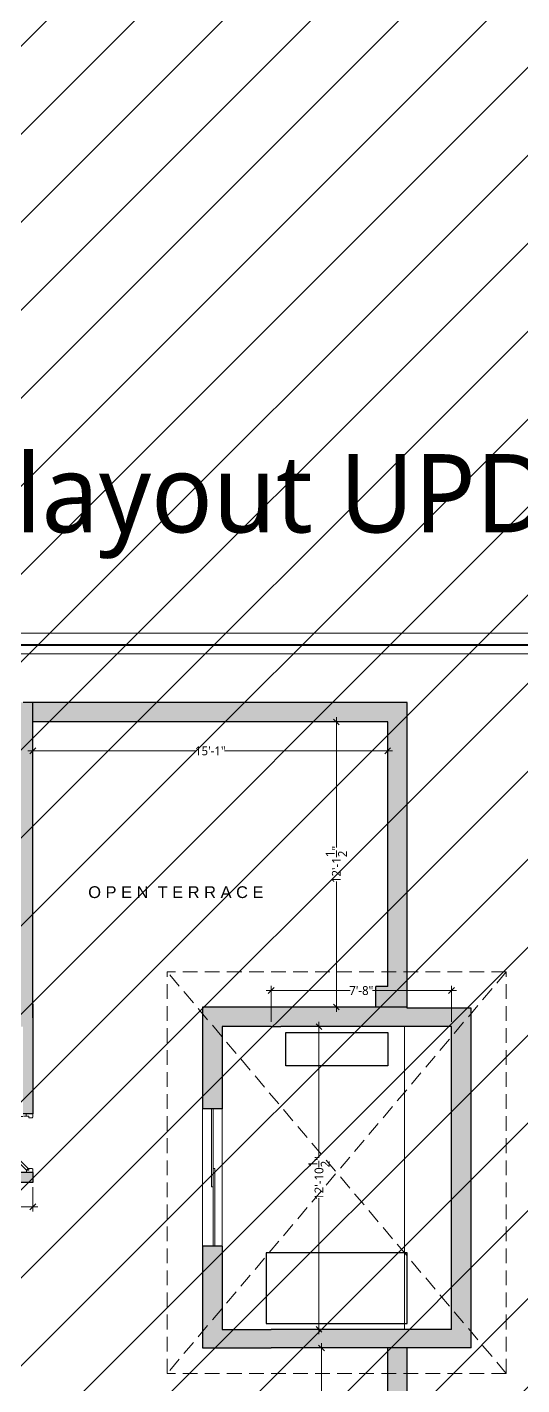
# Model space of a CAD drawing. Header units: inches. Extents: x -179 to 4134, y -2155 to 815.
# Drawn here: x 1458 to 1710, y -1653 to -960 of the extents above; entities that cross this region are included whole.
import ezdxf

# ---------------------------------------------------------------- set-up
doc = ezdxf.new("R2010")
doc.units = ezdxf.units.IN
doc.header["$LTSCALE"] = 5
doc.linetypes.add('DASHED', pattern=[0.75, 0.5, -0.25])
doc.linetypes.add('HIDDEN', pattern=[0.375, 0.25, -0.125])
for name, color, linetype, lineweight in [('Balcony', 1, 'Continuous', 13), ('DIM', 5, 'Continuous', 9), ('doors', 24, 'Continuous', 9), ('Furniture-New', 217, 'Continuous', 5), ('STEP', 25, 'Continuous', 15), ('text', 7, 'Continuous', 5), ('title', 7, 'Continuous', 5), ('wall', 7, 'Continuous', 30), ('wall hatch', 252, 'Continuous', 5)]:
    doc.layers.add(name, color=color, linetype=linetype, lineweight=lineweight)
doc.styles.add('irfan', font='trebuc.ttf')
doc.styles.add('KARUN', font='arial.ttf')
doc.dimstyles.new('IRFAN', dxfattribs={"dimtxt": 4.5, "dimasz": 3, "dimexe": 2.5, "dimexo": 2.5, "dimgap": 0.09, "dimtad": 0, "dimdec": 1, "dimzin": 3, "dimdsep": 46, "dimlunit": 4, "dimtxsty": 'irfan', "dimblk": 'OBLIQUE', "dimcen": 2, "dimdle": 2.5, "dimclrd": 251, "dimclre": 251, "dimclrt": 7, "dimadec": 0, "dimazin": 0, "dimtm": 1e-09, "dimtfac": 1, "dimtdec": 1, "dimtofl": 0, "dimtmove": 0, "dimatfit": 3, "dimfxl": 2, "dimtolj": 1, "dimtzin": 0, "dimlwd": 0, "dimlwe": -1, "dimarcsym": 0})

# ---------------------------------------------------------------- blocks, each defined once
blk = doc.blocks.new('d2')
at = {"layer": 'doors'}
blk.add_lwpolyline([(-25.9, 26.27), (-2.56, 2.94), (-1.5, 4), (-24.84, 27.34), (-25.9, 26.27)], dxfattribs=at)
blk.add_lwpolyline([(-36, 0), (-34, 0), (-36, 0), (-36, 4), (-34.5, 4), (-34.5, 2.5), (-33.5, 2.5), (-33.5, 0.5), (-33.62, 0.5), (-33.62, 0.38, -0.414214), (-33.88, 0.12), (-34, 0.12), (-34, 0)], format="xyb", dxfattribs=at)
blk.add_lwpolyline([(0, 4), (-1.5, 4), (-1.5, 2.5), (-2.5, 2.5), (-2.5, 0.5), (-2.38, 0.5), (-2.38, 0.38, 0.414214), (-2.12, 0.12), (-2, 0.12), (-2, 0), (0, 0), (-2, 0), (0, 0), (0, 4)], format="xyb", close=True, dxfattribs=at)
at = {"layer": 'doors', "color": 144, "linetype": 'HIDDEN', "ltscale": 0.5}
blk.add_arc((-1.5, 4), 33.03, 120, 182.60256, dxfattribs=at)
blk = doc.blocks.new('door')
at = {"layer": 'doors', "linetype": 'Continuous'}
blk.add_line((0, 0), (0, 0), dxfattribs=at)
at = {"layer": 'doors', "xscale": -1.166666666666717, "yscale": 1.166666666666717, "zscale": 1.166666666666717, "rotation": 270}
blk.add_blockref('d2', (0, 0), dxfattribs=at)
blk = doc.blocks.new('_Oblique')
at = {"color": 0, "linetype": 'ByBlock', "lineweight": -2}
blk.add_line((-0.5, -0.5), (0.5, 0.5), dxfattribs=at)
blk = doc.blocks.new('*D185')
at = {"layer": 'Defpoints', "color": 0, "ltscale": 0.25, "transparency": 16777216}
for p in [(1461.03, -1328.75), (1461.03, -1329.39), (1642.03, -1328.75)]:
    blk.add_point(p, dxfattribs=at)
at = {"layer": 'DIM', "color": 251, "lineweight": 0, "ltscale": 0.25, "transparency": 16777216}
for p, q in [((1458.53, -1329.39), (1544.33, -1329.39)), ((1644.53, -1329.39), (1558.72, -1329.39))]:
    blk.add_line(p, q, dxfattribs=at)
at = {"layer": 'DIM', "color": 1, "ltscale": 0.25, "transparency": 16777216}
for p, q in [((1461.03, -1331.25), (1461.03, -1331.89)), ((1642.03, -1331.25), (1642.03, -1331.89))]:
    blk.add_line(p, q, dxfattribs=at)
at = {"layer": 'DIM', "color": 251, "lineweight": 0, "ltscale": 0.25, "transparency": 16777216, "xscale": 3, "yscale": 3, "zscale": 3, "rotation": 180}
blk.add_blockref('_Oblique', (1461.03, -1329.39), dxfattribs=at)
at = {"layer": 'DIM', "color": 251, "lineweight": 0, "ltscale": 0.25, "transparency": 16777216, "xscale": 3, "yscale": 3, "zscale": 3}
blk.add_blockref('_Oblique', (1642.03, -1329.39), dxfattribs=at)
at = {"layer": 'DIM', "color": 1, "ltscale": 0.25, "transparency": 16777216, "insert": (1551.53, -1329.39), "char_height": 4.5, "attachment_point": 5, "style": 'irfan'}
blk.add_mtext('\\A1;15\'-1"', dxfattribs=at)
blk = doc.blocks.new('*D186')
at = {"layer": 'Defpoints', "color": 0, "ltscale": 0.25, "transparency": 16777216}
for p in [(1615.82, -1314.63), (1615.82, -1314.63), (1615.82, -1460.13)]:
    blk.add_point(p, dxfattribs=at)
at = {"layer": 'DIM', "color": 251, "lineweight": 0, "ltscale": 0.25, "transparency": 16777216}
for p, q in [((1615.82, -1312.13), (1615.82, -1378.72)), ((1615.82, -1462.63), (1615.82, -1396.04))]:
    blk.add_line(p, q, dxfattribs=at)
at = {"layer": 'DIM', "color": 251, "lineweight": 0, "ltscale": 0.25, "transparency": 16777216, "xscale": 3, "yscale": 3, "zscale": 3}
for p, rotation in [((1615.82, -1314.63), 90), ((1615.82, -1460.13), 270)]:
    blk.add_blockref('_Oblique', p, dxfattribs=dict(at, rotation=rotation))
at = {"layer": 'DIM', "color": 1, "ltscale": 0.25, "transparency": 16777216, "insert": (1615.82, -1387.38), "char_height": 4.5, "attachment_point": 5, "rotation": 90, "style": 'irfan'}
blk.add_mtext('\\A1;12\'-1{\\H1x;\\S1/2;}"', dxfattribs=at)
blk = doc.blocks.new('*D187')
at = {"layer": 'Defpoints', "color": 0, "ltscale": 0.25, "transparency": 16777216}
for p in [(1617.35, -1634.13), (1608.25, -1779.13), (1617.35, -1779.13)]:
    blk.add_point(p, dxfattribs=at)
at = {"layer": 'DIM', "color": 1, "ltscale": 0.25, "transparency": 16777216}
for p, q in [((1614.85, -1634.13), (1605.75, -1634.13)), ((1614.85, -1779.13), (1605.75, -1779.13))]:
    blk.add_line(p, q, dxfattribs=at)
at = {"layer": 'DIM', "color": 251, "lineweight": 0, "ltscale": 0.25, "transparency": 16777216}
for p, q in [((1608.25, -1631.63), (1608.25, -1699.44)), ((1608.25, -1781.63), (1608.25, -1713.82))]:
    blk.add_line(p, q, dxfattribs=at)
at = {"layer": 'DIM', "color": 251, "lineweight": 0, "ltscale": 0.25, "transparency": 16777216, "xscale": 3, "yscale": 3, "zscale": 3}
for p, rotation in [((1608.25, -1634.13), 90), ((1608.25, -1779.13), 270)]:
    blk.add_blockref('_Oblique', p, dxfattribs=dict(at, rotation=rotation))
at = {"layer": 'DIM', "color": 1, "ltscale": 0.25, "transparency": 16777216, "insert": (1608.25, -1706.63), "char_height": 4.5, "attachment_point": 5, "rotation": 90, "style": 'irfan'}
blk.add_mtext('\\A1;12\'-1"', dxfattribs=at)
blk = doc.blocks.new('*D189')
at = {"layer": 'Defpoints', "color": 0, "ltscale": 0.25, "transparency": 16777216}
for p in [(1134.53, -1549.63), (1461.03, -1549.63), (1134.53, -1562.04)]:
    blk.add_point(p, dxfattribs=at)
at = {"layer": 'DIM', "color": 1, "ltscale": 0.25, "transparency": 16777216}
for p, q in [((1134.53, -1552.13), (1134.53, -1564.54)), ((1461.03, -1552.13), (1461.03, -1564.54))]:
    blk.add_line(p, q, dxfattribs=at)
at = {"layer": 'DIM', "color": 251, "lineweight": 0, "ltscale": 0.25, "transparency": 16777216}
for p, q in [((1132.03, -1562.04), (1288.9, -1562.04)), ((1463.53, -1562.04), (1306.65, -1562.04))]:
    blk.add_line(p, q, dxfattribs=at)
at = {"layer": 'DIM', "color": 251, "lineweight": 0, "ltscale": 0.25, "transparency": 16777216, "xscale": 3, "yscale": 3, "zscale": 3, "rotation": 180.0000000000001}
blk.add_blockref('_Oblique', (1134.53, -1562.04), dxfattribs=at)
at = {"layer": 'DIM', "color": 251, "lineweight": 0, "ltscale": 0.25, "transparency": 16777216, "xscale": 3, "yscale": 3, "zscale": 3}
blk.add_blockref('_Oblique', (1461.03, -1562.04), dxfattribs=at)
at = {"layer": 'DIM', "color": 1, "ltscale": 0.25, "transparency": 16777216, "insert": (1297.78, -1562.04), "char_height": 4.5, "attachment_point": 5, "style": 'irfan'}
blk.add_mtext('\\A1;27\'-2{\\H1x;\\S1/2;}"', dxfattribs=at)
blk = doc.blocks.new('*D191')
at = {"layer": 'Defpoints', "color": 0, "ltscale": 0.25, "transparency": 16777216}
for p in [(1606.22, -1470.13), (1606.22, -1624.63), (1606.97, -1624.63)]:
    blk.add_point(p, dxfattribs=at)
at = {"layer": 'DIM', "color": 251, "lineweight": 0, "ltscale": 0.25, "transparency": 16777216}
for p, q in [((1606.97, -1467.63), (1606.97, -1537.09)), ((1606.97, -1627.13), (1606.97, -1557.67))]:
    blk.add_line(p, q, dxfattribs=at)
at = {"layer": 'DIM', "color": 1, "ltscale": 0.25, "transparency": 16777216}
for p, q in [((1608.72, -1470.13), (1609.47, -1470.13)), ((1608.72, -1624.63), (1609.47, -1624.63))]:
    blk.add_line(p, q, dxfattribs=at)
at = {"layer": 'DIM', "color": 251, "lineweight": 0, "ltscale": 0.25, "transparency": 16777216, "xscale": 3, "yscale": 3, "zscale": 3}
for p, rotation in [((1606.97, -1470.13), 90), ((1606.97, -1624.63), 270)]:
    blk.add_blockref('_Oblique', p, dxfattribs=dict(at, rotation=rotation))
at = {"layer": 'DIM', "color": 1, "ltscale": 0.25, "transparency": 16777216, "insert": (1606.97, -1547.38), "char_height": 4.5, "attachment_point": 5, "rotation": 90, "style": 'irfan'}
blk.add_mtext('\\A1;12\'-10{\\H1x;\\S1/2;}"', dxfattribs=at)
blk = doc.blocks.new('*D243')
at = {"layer": 'Defpoints', "color": 0, "ltscale": 0.25, "transparency": 16777216}
for p in [(1674.53, -1451.73), (1582.53, -1470.13), (1674.53, -1470.13)]:
    blk.add_point(p, dxfattribs=at)
at = {"layer": 'wall hatch', "color": 251, "lineweight": 0, "ltscale": 0.25, "transparency": 16777216}
for p, q in [((1580.03, -1451.73), (1622.79, -1451.73)), ((1677.03, -1451.73), (1634.27, -1451.73))]:
    blk.add_line(p, q, dxfattribs=at)
at = {"layer": 'wall hatch', "color": 251, "ltscale": 0.25, "transparency": 16777216}
for p, q in [((1582.53, -1467.63), (1582.53, -1449.23)), ((1674.53, -1467.63), (1674.53, -1449.23))]:
    blk.add_line(p, q, dxfattribs=at)
at = {"layer": 'wall hatch', "color": 251, "lineweight": 0, "ltscale": 0.25, "transparency": 16777216, "xscale": 3, "yscale": 3, "zscale": 3, "rotation": 180}
blk.add_blockref('_Oblique', (1582.53, -1451.73), dxfattribs=at)
at = {"layer": 'wall hatch', "color": 251, "lineweight": 0, "ltscale": 0.25, "transparency": 16777216, "xscale": 3, "yscale": 3, "zscale": 3}
blk.add_blockref('_Oblique', (1674.53, -1451.73), dxfattribs=at)
at = {"layer": 'wall hatch', "color": 7, "ltscale": 0.25, "transparency": 16777216, "insert": (1628.53, -1451.73), "char_height": 4.5, "attachment_point": 5, "style": 'irfan'}
blk.add_mtext('\\A1;7\'-8"', dxfattribs=at)

msp = doc.modelspace()

# ---------------------------------------------------------------- hatches: boundary and pattern name
at = {"lineweight": 15, "ltscale": 0.25, "transparency": 33554687}
h = msp.add_hatch(dxfattribs=at)
h.set_pattern_fill('ANSI31', color=256, scale=10)
h.paths.add_polyline_path([(-179.41, 814.5), (2097.9, 814.5), (2097.9, -2154.98), (-179.41, -2154.98)])
at = {"layer": 'wall hatch', "ltscale": 0.25}
h = msp.add_hatch(color=9, dxfattribs=at)
h.dxf.hatch_style = 1
h.paths.add_polyline_path([(1652.03, -1304.63), (1461.03, -1304.63), (1461.03, -1314.63), (1642.03, -1314.63), (1642.03, -1449.63), (1636.03, -1449.63), (1636.03, -1460.13), (1652.03, -1460.13)])
h.paths.add_polyline_path([(1652.03, -1634.13), (1642.03, -1634.13), (1642.03, -1779.13), (1461.53, -1779.13), (1461.53, -1784.13), (1326.53, -1784.13), (1326.53, -1789.13), (1652.03, -1789.13)])
h.paths.add_polyline_path([(1326.53, -1779.13), (1134.53, -1779.13), (1134.53, -1549.63), (1124.53, -1549.63), (1124.53, -1784.13), (1124.53, -1789.13), (1326.53, -1789.13), (1326.53, -1784.13)])
h = msp.add_hatch(color=256, dxfattribs=at)
h.dxf.hatch_style = 1
h.paths.add_polyline_path([(1461.03, -1304.63), (1456.03, -1304.63), (1444.03, -1304.63), (1444.03, -1309.63), (1451.03, -1309.63), (1451.03, -1451.63), (1451.03, -1470.13), (1456.03, -1470.13), (1456.03, -1514.63), (1461.03, -1514.63), (1461.03, -1470.13), (1461.03, -1458.63), (1461.03, -1451.63)])
h = msp.add_hatch(color=256, dxfattribs=at)
h.dxf.hatch_style = 1
h.paths.add_polyline_path([(1684.53, -1463.46), (1684.53, -1460.63), (1652.03, -1460.63), (1652.03, -1460.13), (1582.53, -1460.13), (1547.53, -1460.13), (1547.53, -1463.46), (1557.53, -1475.31), (1557.53, -1470.13), (1582.53, -1470.13), (1587.53, -1470.13), (1674.53, -1470.13), (1674.53, -1475.31)])
h.paths.add_polyline_path([(1557.53, -1475.31), (1547.53, -1463.46), (1547.53, -1512.13), (1557.53, -1512.13)])
h.paths.add_polyline_path([(1557.53, -1582.13), (1547.53, -1582.13), (1547.53, -1625.8), (1557.53, -1613.95)])
h.paths.add_polyline_path([(1684.53, -1625.8), (1674.53, -1613.95), (1674.53, -1624.63), (1582.53, -1624.63), (1557.53, -1624.63), (1557.53, -1613.95), (1547.53, -1625.8), (1547.53, -1634.13), (1582.53, -1634.13), (1652.03, -1634.13), (1684.53, -1634.13)])
h = msp.add_hatch(color=256, dxfattribs=at)
h.dxf.hatch_style = 1
h.paths.add_polyline_path([(1684.53, -1460.63), (1652.03, -1460.63), (1584.03, -1460.13), (1584.03, -1470.13), (1589.03, -1470.13), (1674.53, -1470.13), (1674.53, -1624.63), (1584.03, -1624.63), (1584.03, -1634.13), (1652.03, -1634.13), (1684.53, -1634.13)])
h = msp.add_hatch(color=256, dxfattribs=at)
h.dxf.hatch_style = 1
h.paths.add_polyline_path([(1461.03, -1544.63), (1403.03, -1544.63), (1403.03, -1549.63), (1461.03, -1549.63)])

# ---------------------------------------------------------------- linework, layer by layer
at = {"layer": 'Balcony', "color": 251, "linetype": 'DASHED', "ltscale": 3}
for p, q in [((1702.53, -1442.13), (1529.53, -1442.13)), ((1529.53, -1647.13), (1529.53, -1442.13)), ((1702.53, -1442.13), (1529.53, -1647.13)), ((1702.53, -1647.13), (1529.53, -1442.13)), ((1702.53, -1647.13), (1702.53, -1442.13)), ((1702.53, -1647.13), (1529.53, -1647.13))]:
    msp.add_line(p, q, dxfattribs=at)
at = {"layer": 'Furniture-New', "lineweight": -2, "ltscale": 0.25}
for points in [[(1590.03, -1473.13), (1642.03, -1473.13), (1642.03, -1490.13), (1590.03, -1490.13), (1590.03, -1473.13)], [(1616.03, -1621.63), (1652.03, -1621.63), (1652.03, -1585.63), (1580.03, -1585.63), (1580.03, -1621.63), (1616.03, -1621.63)]]:
    msp.add_lwpolyline(points, dxfattribs=at)
at = {"layer": 'STEP', "ltscale": 0.2}
msp.add_line((1650.53, -1624.63), (1650.53, -1470.13), dxfattribs=at)
at = {"layer": 'title'}
for points in [[(1872.78, -1887.37), (1872.78, -1269.38), (998.77, -1269.38), (998.77, -1887.37)], [(1862.26, -1279.9), (1009.28, -1279.9), (1009.28, -1875.48), (1862.26, -1875.48)]]:
    msp.add_lwpolyline(points, close=True, dxfattribs=at)
at = {"layer": 'title', "color": 7, "linetype": 'Continuous', "const_width": 0.902}
msp.add_lwpolyline([(1866.85, -1275.32), (1004.7, -1275.32), (1004.7, -1881.44), (1866.85, -1881.44)], close=True, dxfattribs=at)
at = {"layer": 'wall', "ltscale": 0.25}
for p, q in [((1652.03, -1304.63), (1456.03, -1304.63)), ((1461.03, -1451.63), (1461.03, -1304.63)), ((1652.03, -1460.63), (1652.03, -1304.63)), ((1642.03, -1314.63), (1461.03, -1314.63)), ((1642.03, -1449.63), (1642.03, -1314.63)), ((1461.03, -1465.63), (1461.03, -1451.63)), ((1642.03, -1449.63), (1636.03, -1449.63)), ((1636.03, -1460.13), (1636.03, -1449.63)), ((1461.03, -1458.63), (1461.03, -1470.13)), ((1582.53, -1460.13), (1547.53, -1460.13)), ((1547.53, -1460.13), (1547.53, -1512.13)), ((1652.03, -1460.13), (1582.53, -1460.13)), ((1684.53, -1460.63), (1652.03, -1460.63)), ((1684.53, -1634.13), (1684.53, -1460.63)), ((1461.03, -1470.13), (1461.03, -1514.63)), ((1582.53, -1470.13), (1557.53, -1470.13)), ((1557.53, -1470.13), (1557.53, -1512.13)), ((1582.53, -1470.13), (1587.53, -1470.13)), ((1674.53, -1470.13), (1587.53, -1470.13)), ((1674.53, -1624.63), (1674.53, -1470.13)), ((1461.03, -1514.63), (1456.03, -1514.63)), ((1557.53, -1512.13), (1547.53, -1512.13)), ((1461.03, -1544.63), (1403.03, -1544.63)), ((1461.03, -1544.63), (1461.03, -1549.63)), ((1461.03, -1549.63), (1403.03, -1549.63)), ((1547.53, -1582.13), (1547.53, -1634.13)), ((1557.53, -1582.13), (1547.53, -1582.13)), ((1557.53, -1582.13), (1557.53, -1624.63)), ((1557.53, -1624.63), (1582.53, -1624.63)), ((1674.53, -1624.63), (1582.53, -1624.63)), ((1547.53, -1634.13), (1582.53, -1634.13)), ((1629.03, -1634.13), (1582.53, -1634.13)), ((1652.03, -1634.13), (1582.53, -1634.13)), ((1642.03, -1779.13), (1642.03, -1634.13)), ((1684.53, -1634.13), (1652.03, -1634.13)), ((1652.03, -1789.13), (1652.03, -1634.13))]:
    msp.add_line(p, q, dxfattribs=at)
at = {"layer": 'wall', "lineweight": 9, "ltscale": 0.25}
for p, q in [((1547.53, -1512.13), (1547.53, -1582.13)), ((1557.53, -1512.13), (1557.53, -1582.13))]:
    msp.add_line(p, q, dxfattribs=at)
at = {"layer": 'wall', "color": 152, "lineweight": 9, "ltscale": 0.25, "true_color": 0x2776bb}
for p, q in [((1552.08, -1512.13), (1552.08, -1543.14)), ((1552.97, -1512.13), (1552.08, -1512.13)), ((1552.97, -1551.94), (1552.97, -1512.13)), ((1552.08, -1543.14), (1552.08, -1551.94)), ((1552.97, -1542.56), (1552.97, -1576.81)), ((1553.86, -1542.56), (1552.97, -1542.56)), ((1553.86, -1582.12), (1553.86, -1542.56)), ((1552.08, -1551.94), (1552.97, -1551.94)), ((1552.97, -1576.81), (1552.97, -1582.12)), ((1552.97, -1582.12), (1553.86, -1582.12))]:
    msp.add_line(p, q, dxfattribs=at)

# ---------------------------------------------------------------- block references
at = {"layer": 'doors', "linetype": 'ByBlock', "lineweight": 0, "xscale": 0.7142857142856247, "yscale": 0.7142857142856247, "zscale": 0.7142857142856247, "rotation": 180.0405710793019}
msp.add_blockref('door', (1461.03, -1544.63), dxfattribs=at)

# ---------------------------------------------------------------- texts
at = {"layer": 'text', "lineweight": 25, "insert": (1578.47, -1404.57), "char_height": 6, "width": 89.0327, "attachment_point": 9, "style": 'KARUN'}
msp.add_mtext('\\A1;\\pxqc,t7,10;O P E N  T E R R A C E', dxfattribs=at)
at = {"layer": 'wall hatch', "lineweight": -2, "ltscale": 0.25, "style": 'irfan'}
msp.add_text('Furniture layout UPDATED', height=40, dxfattribs=at).set_placement((1210.2, -1217.92))

# ---------------------------------------------------------------- dimensions: what is measured, and where the dimension line sits
at = {"layer": 'DIM', "ltscale": 0.25}
for p1, p2, distance, picture, middle in [((1615.82, -1460.13), (1615.82, -1314.63), 0, '*D186', (1615.82, -1387.38)), ((1642.03, -1328.75), (1461.03, -1328.75), 0.65, '*D185', (1551.53, -1329.39)), ((1606.22, -1470.13), (1606.22, -1624.63), 0.75, '*D191', (1606.97, -1547.38)), ((1461.03, -1549.63), (1134.53, -1549.63), 12.41, '*D189', (1297.78, -1562.04)), ((1617.35, -1634.13), (1617.35, -1779.13), -9.1, '*D187', (1608.25, -1706.63))]:
    dim = msp.add_aligned_dim(p1=p1, p2=p2, distance=distance, dimstyle='IRFAN', override={"dimpost": '\\X', "dimclre": 1, "dimclrt": 1}, dxfattribs=at)
    dim.commit()
    dim.dimension.update_dxf_attribs({"geometry": picture, "text_midpoint": middle})
at = {"layer": 'wall hatch', "ltscale": 0.25}
dim = msp.add_linear_dim(base=(1674.53, -1451.73), p1=(1582.53, -1470.13), p2=(1674.53, -1470.13), dimstyle='IRFAN', override={"dimpost": '\\X'}, dxfattribs=at)
dim.commit()
dim.dimension.update_dxf_attribs({"geometry": '*D243', "text_midpoint": (1628.53, -1451.73)})

doc.saveas('drawing.dxf')
